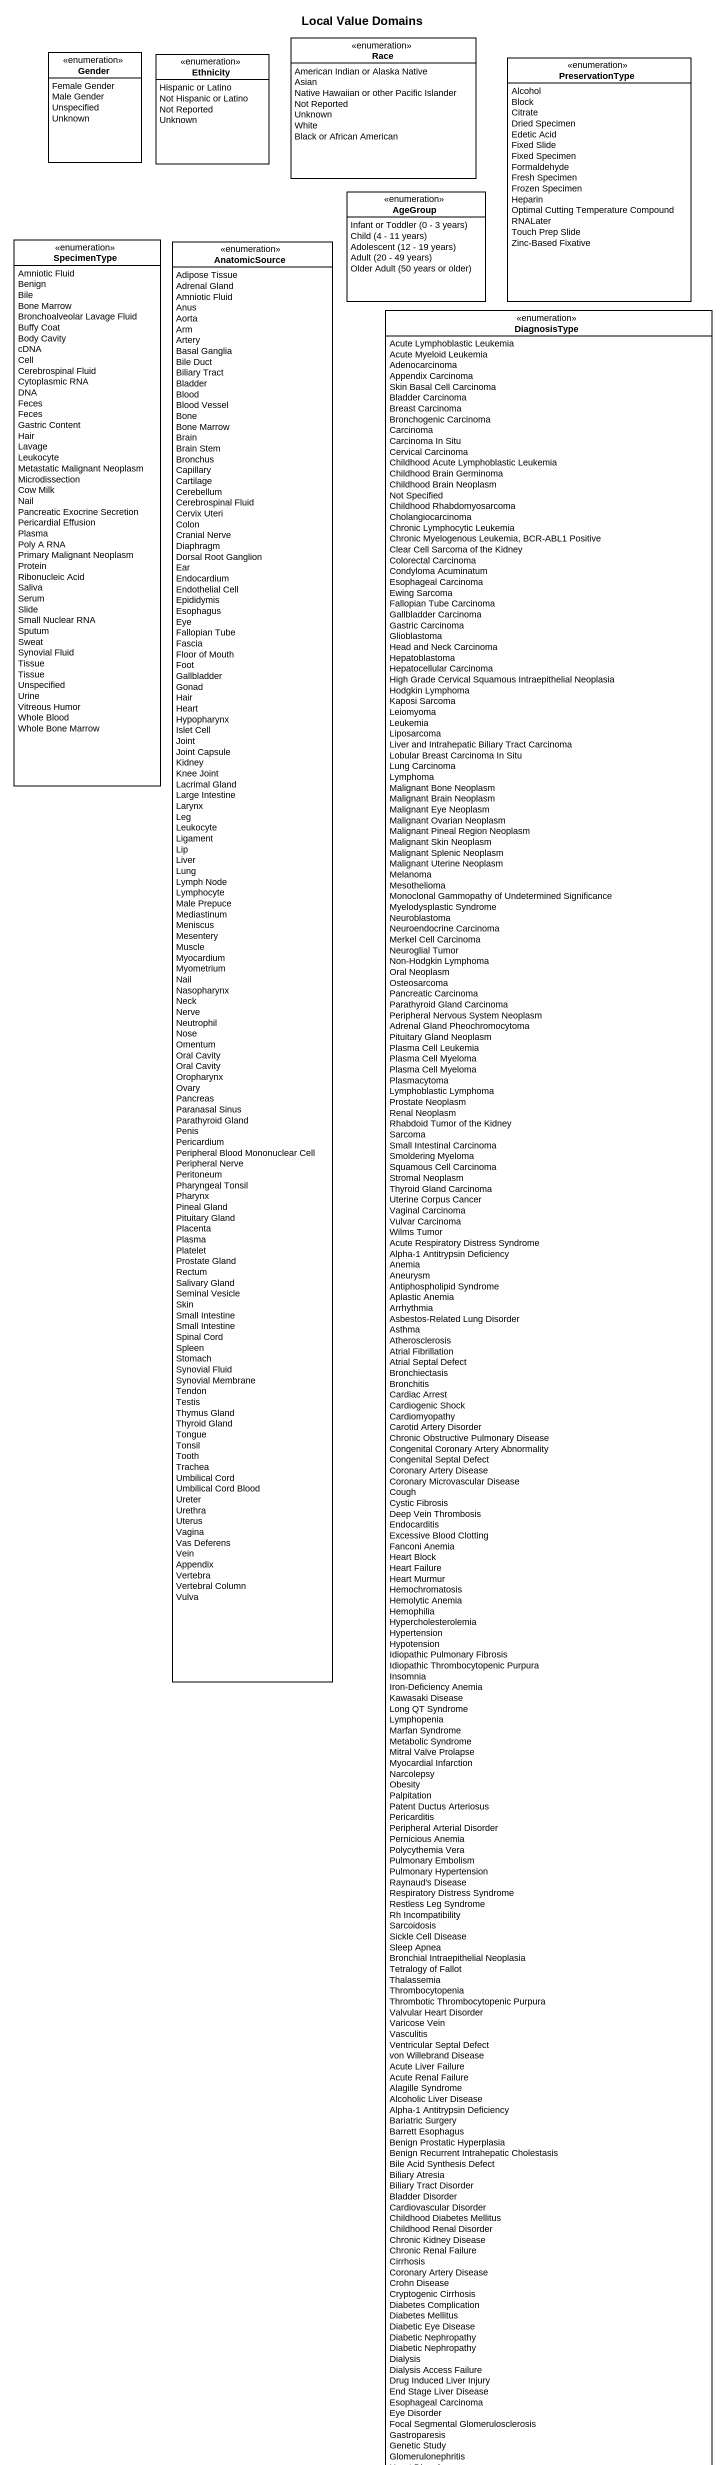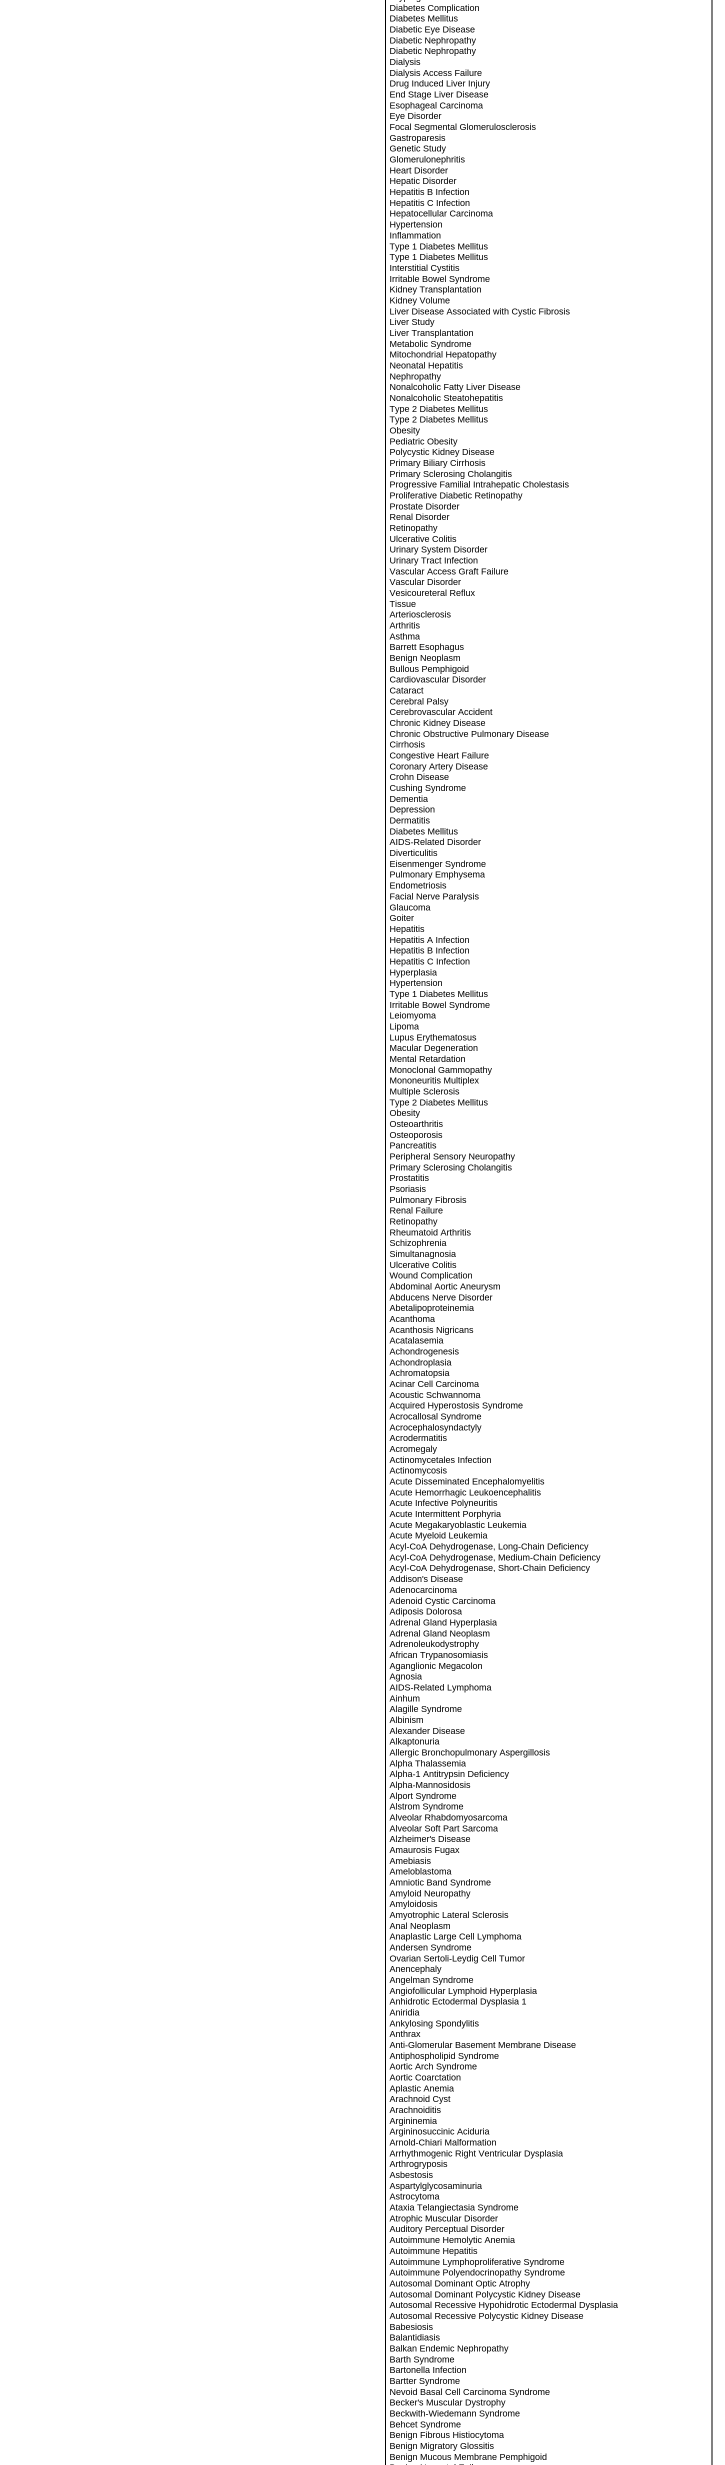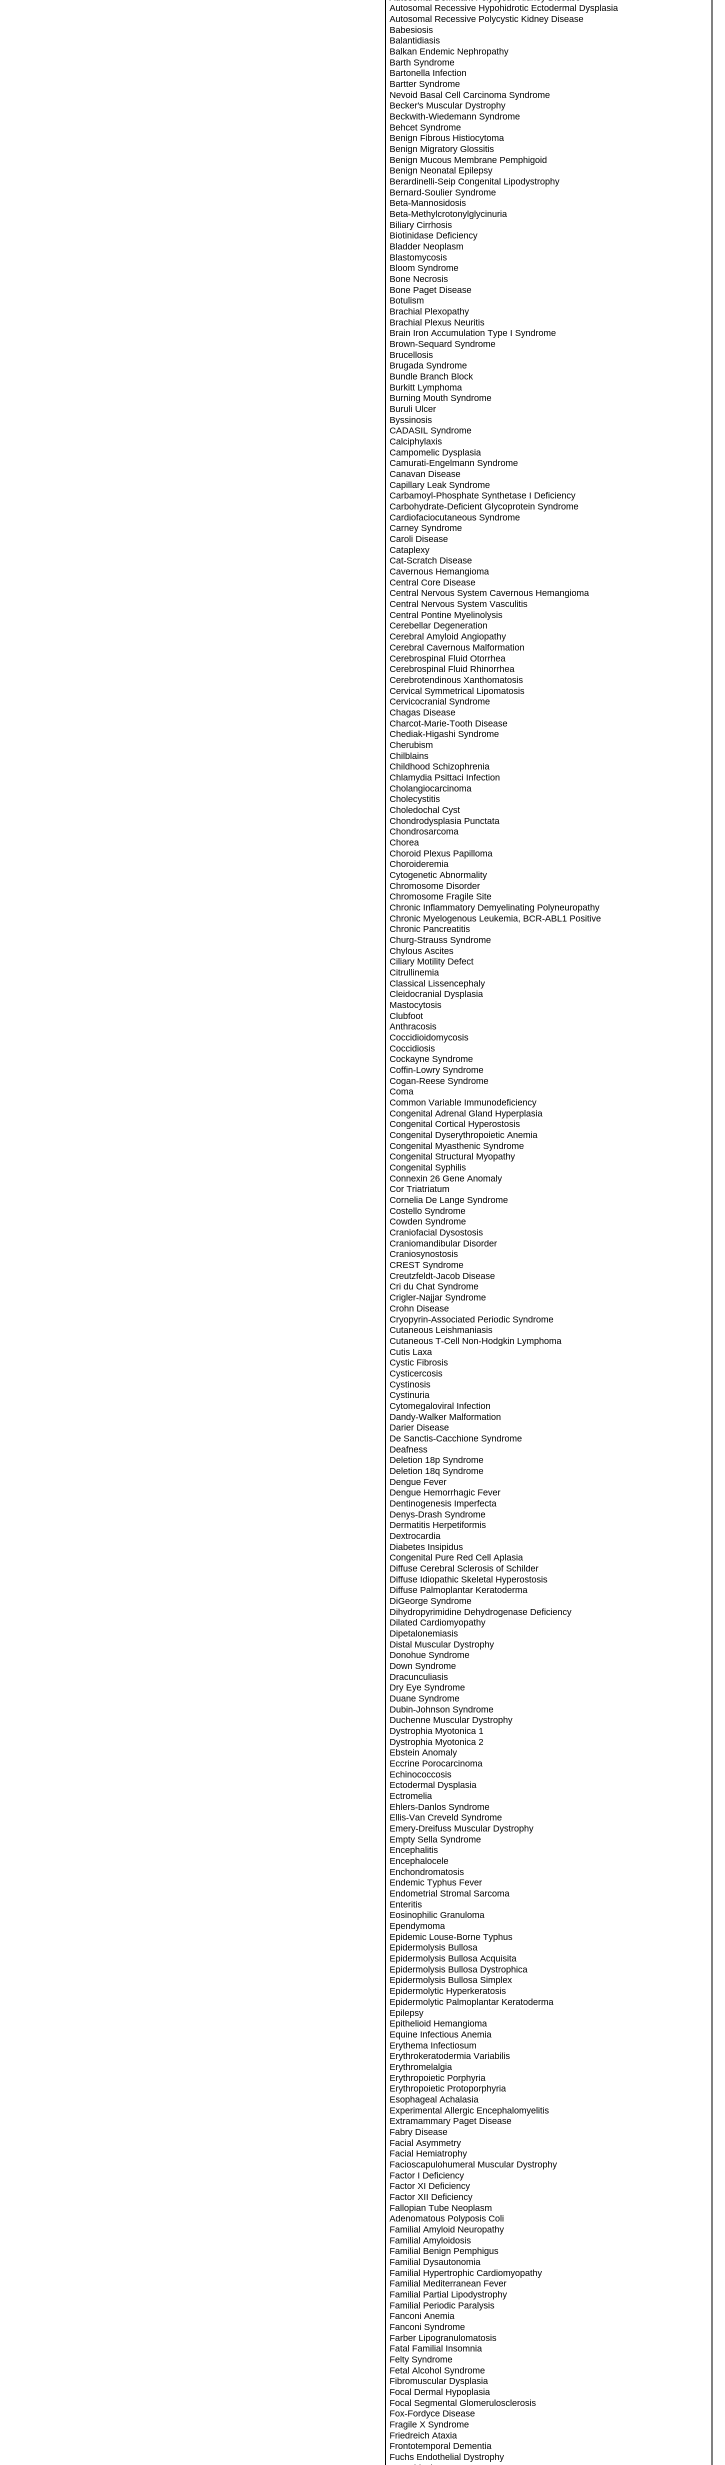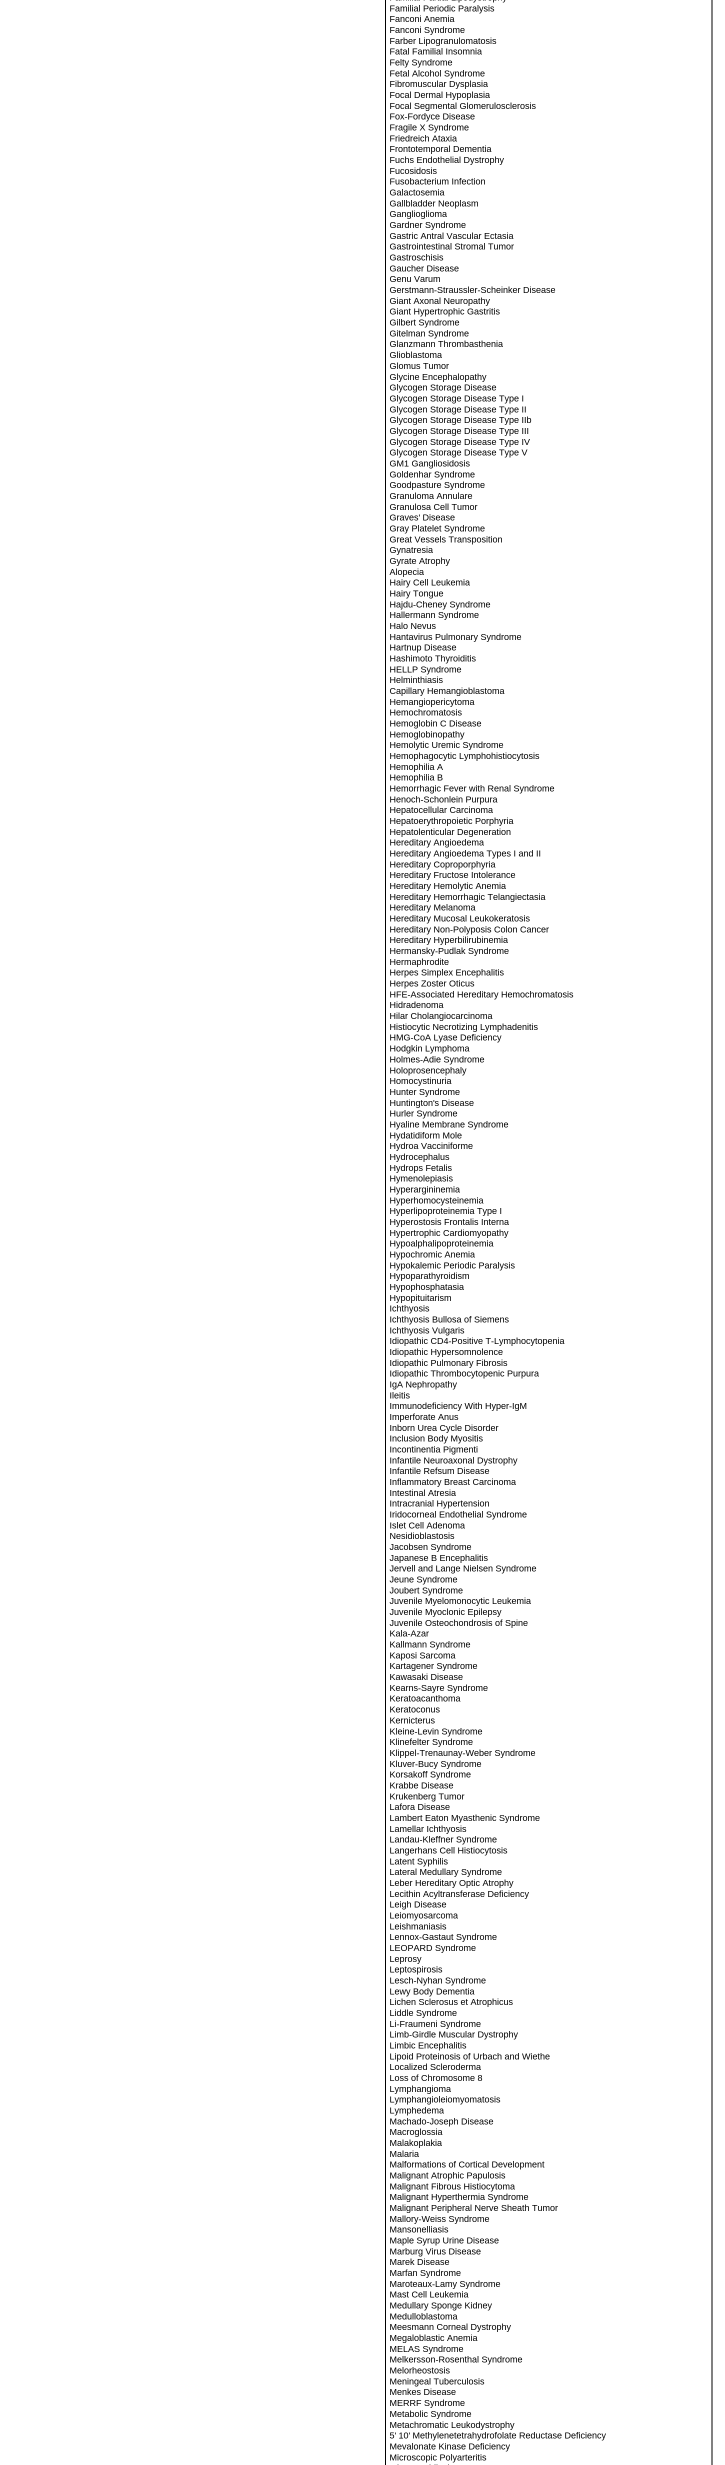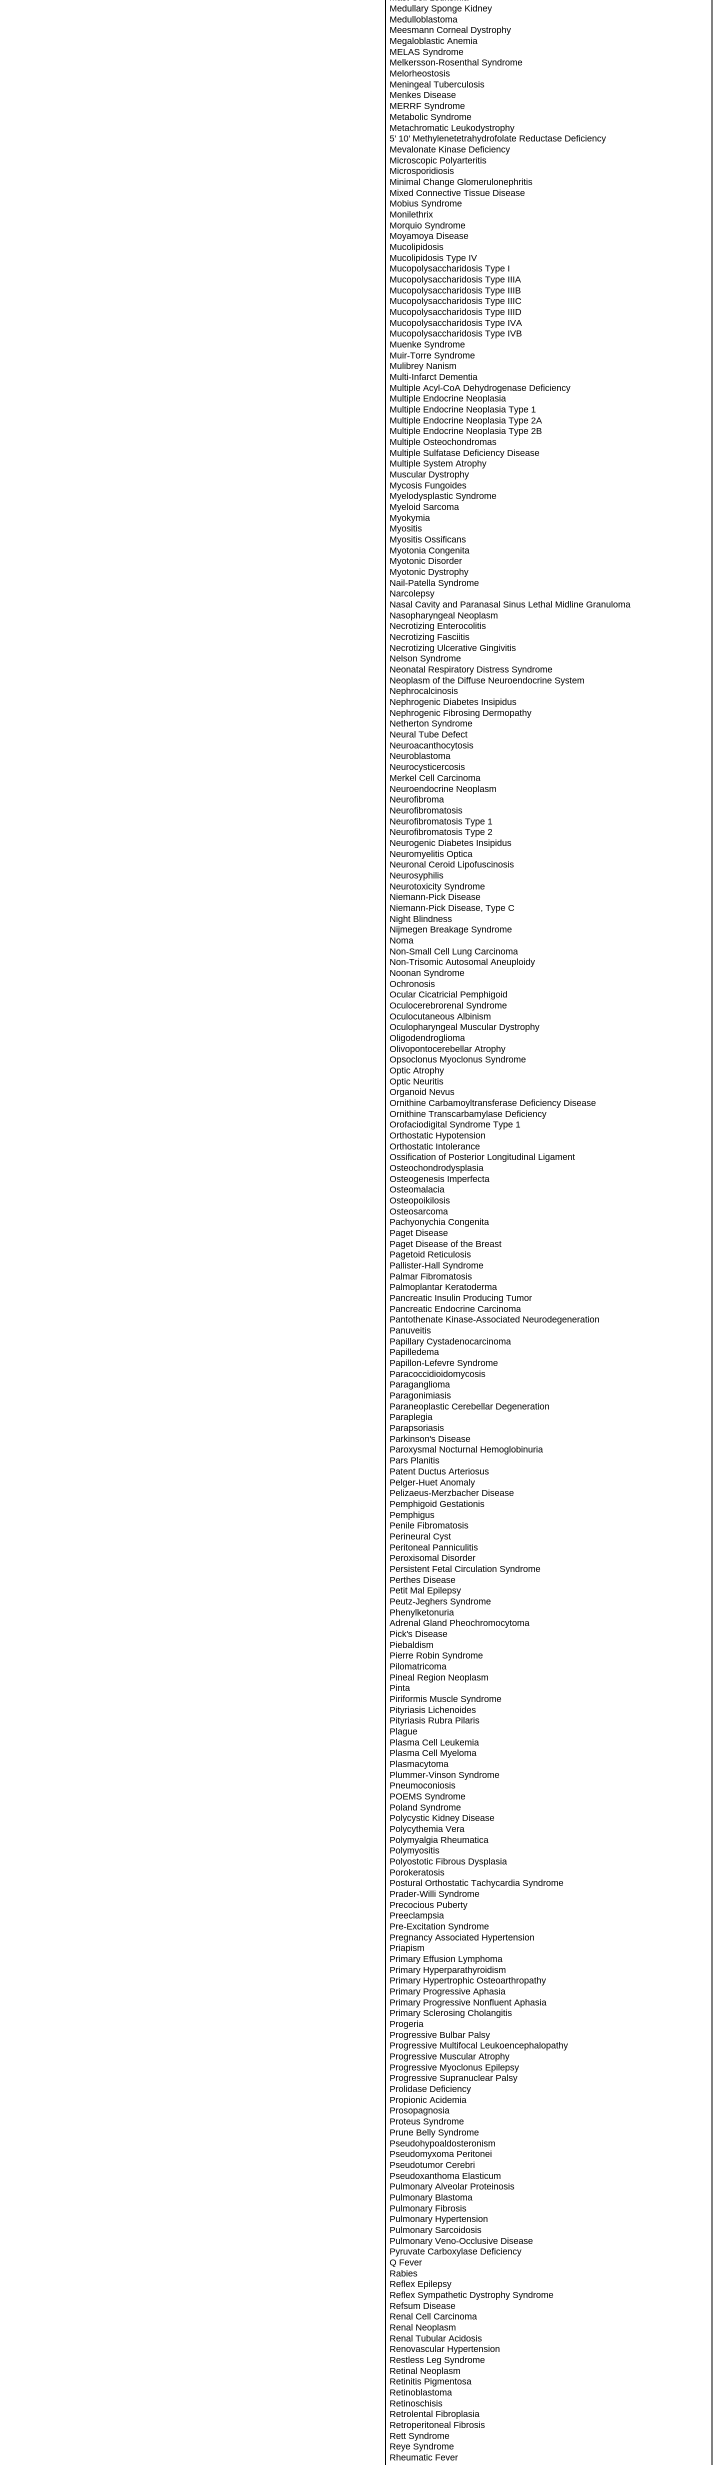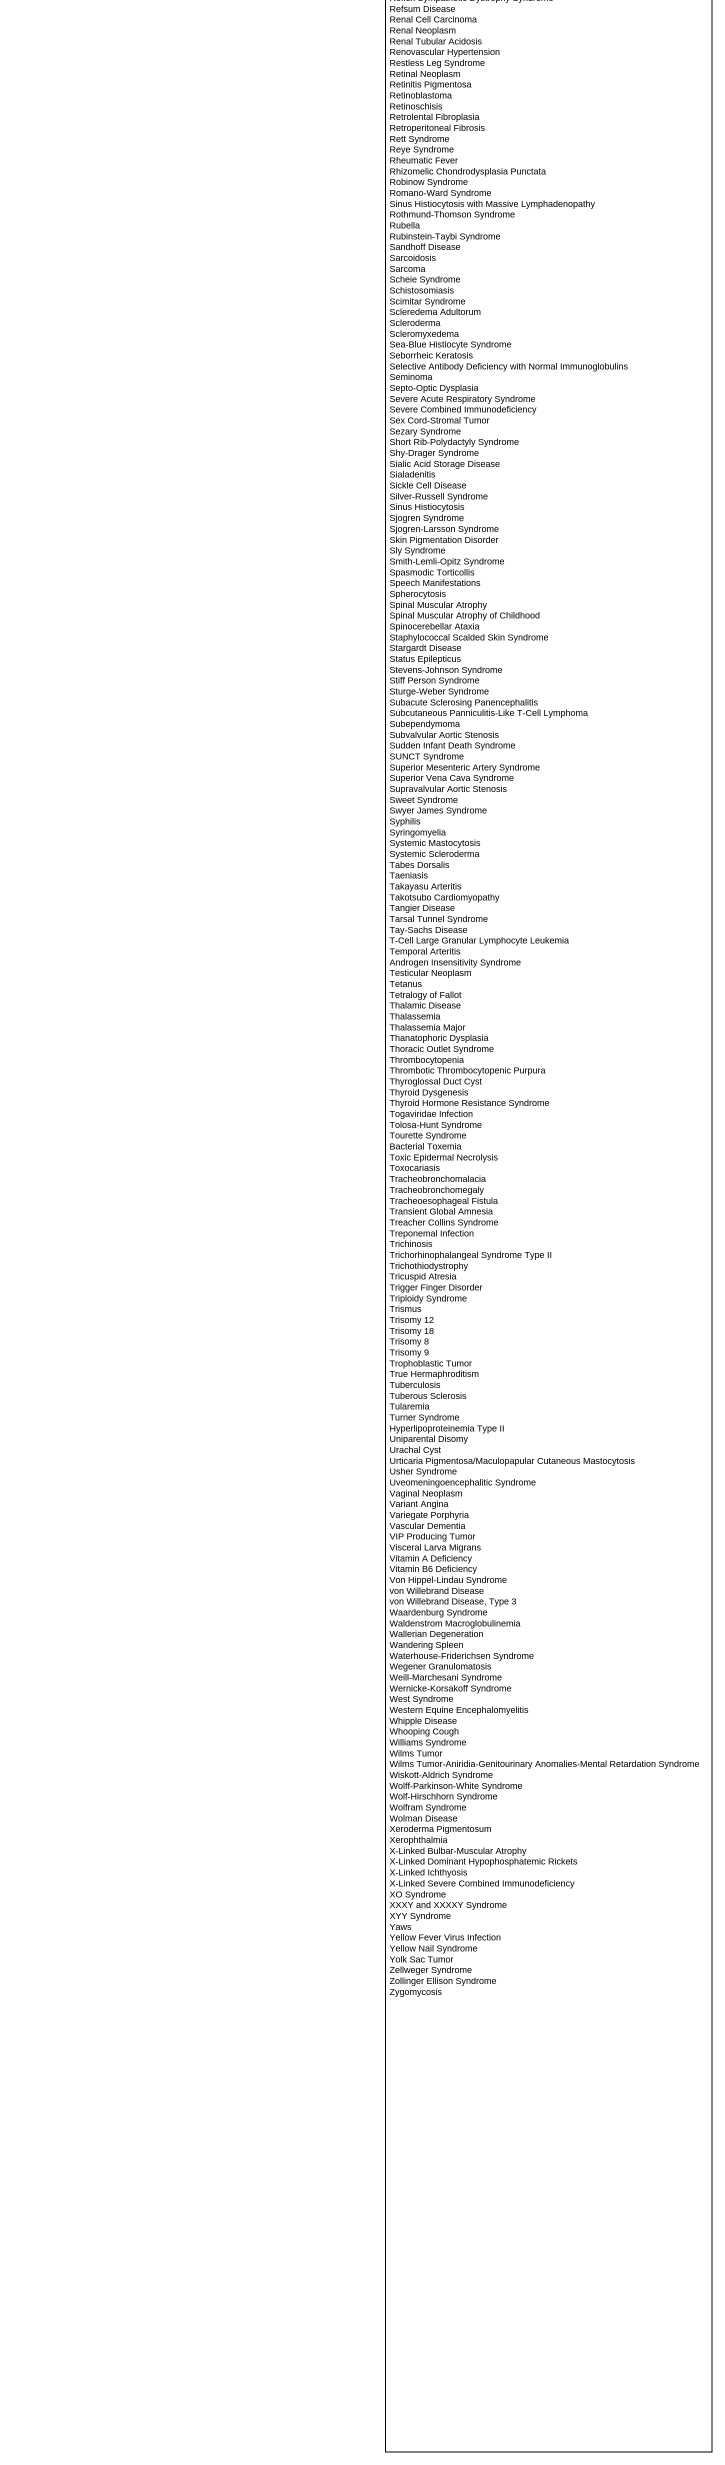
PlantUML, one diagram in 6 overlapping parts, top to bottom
@startuml
title Local Value Domains
hide circle
hide empty members
enum Race {
  American Indian or Alaska Native
  Asian
  Native Hawaiian or other Pacific Islander
  Not Reported
  Unknown
  White
  Black or African American
}
enum Gender {
  Female Gender
  Male Gender
  Unspecified
  Unknown
}
enum Ethnicity {
  Hispanic or Latino
  Not Hispanic or Latino
  Not Reported
  Unknown
}
enum PreservationType {
  Alcohol
  Block
  Citrate
  Dried Specimen
  Edetic Acid
  Fixed Slide
  Fixed Specimen
  Formaldehyde
  Fresh Specimen
  Frozen Specimen
  Heparin
  Optimal Cutting Temperature Compound
  RNALater
  Touch Prep Slide
  Zinc-Based Fixative
}
enum AgeGroup {
  {field} Infant or Toddler (0 - 3 years)
  {field} Child (4 - 11 years)
  {field} Adolescent (12 - 19 years)
  {field} Adult (20 - 49 years)
  {field} Older Adult (50 years or older)
}
enum SpecimenType {
  Amniotic Fluid
  Benign
  Bile
  Bone Marrow
  Bronchoalveolar Lavage Fluid
  Buffy Coat
  Body Cavity
  cDNA
  Cell
  Cerebrospinal Fluid
  Cytoplasmic RNA
  DNA
  Feces
  Feces
  Gastric Content
  Hair
  Lavage
  Leukocyte
  Metastatic Malignant Neoplasm
  Microdissection
  Cow Milk
  Nail
  Pancreatic Exocrine Secretion
  Pericardial Effusion
  Plasma
  Poly A RNA
  Primary Malignant Neoplasm
  Protein
  Ribonucleic Acid
  Saliva
  Serum
  Slide
  Small Nuclear RNA
  Sputum
  Sweat
  Synovial Fluid
  Tissue
  Tissue
  Unspecified
  Urine
  Vitreous Humor
  Whole Blood
  Whole Bone Marrow
}
enum AnatomicSource {
  Adipose Tissue
  Adrenal Gland
  Amniotic Fluid
  Anus
  Aorta
  Arm
  Artery
  Basal Ganglia
  Bile Duct
  Biliary Tract
  Bladder
  Blood
  Blood Vessel
  Bone
  Bone Marrow
  Brain
  Brain Stem
  Bronchus
  Capillary
  Cartilage
  Cerebellum
  Cerebrospinal Fluid
  Cervix Uteri
  Colon
  Cranial Nerve
  Diaphragm
  Dorsal Root Ganglion
  Ear
  Endocardium
  Endothelial Cell
  Epididymis
  Esophagus
  Eye
  Fallopian Tube
  Fascia
  Floor of Mouth
  Foot
  Gallbladder
  Gonad
  Hair
  Heart
  Hypopharynx
  Islet Cell
  Joint
  Joint Capsule
  Kidney
  Knee Joint
  Lacrimal Gland
  Large Intestine
  Larynx
  Leg
  Leukocyte
  Ligament
  Lip
  Liver
  Lung
  Lymph Node
  Lymphocyte
  Male Prepuce
  Mediastinum
  Meniscus
  Mesentery
  Muscle
  Myocardium
  Myometrium
  Nail
  Nasopharynx
  Neck
  Nerve
  Neutrophil
  Nose
  Omentum
  Oral Cavity
  Oral Cavity
  Oropharynx
  Ovary
  Pancreas
  Paranasal Sinus
  Parathyroid Gland
  Penis
  Pericardium
  Peripheral Blood Mononuclear Cell
  Peripheral Nerve
  Peritoneum
  Pharyngeal Tonsil
  Pharynx
  Pineal Gland
  Pituitary Gland
  Placenta
  Plasma
  Platelet
  Prostate Gland
  Rectum
  Salivary Gland
  Seminal Vesicle
  Skin
  Small Intestine
  Small Intestine
  Spinal Cord
  Spleen
  Stomach
  Synovial Fluid
  Synovial Membrane
  Tendon
  Testis
  Thymus Gland
  Thyroid Gland
  Tongue
  Tonsil
  Tooth
  Trachea
  Umbilical Cord
  Umbilical Cord Blood
  Ureter
  Urethra
  Uterus
  Vagina
  Vas Deferens
  Vein
  Appendix
  Vertebra
  Vertebral Column
  Vulva
}
enum DiagnosisType {
  Acute Lymphoblastic Leukemia
  Acute Myeloid Leukemia
  Adenocarcinoma
  Appendix Carcinoma
  Skin Basal Cell Carcinoma
  Bladder Carcinoma
  Breast Carcinoma
  Bronchogenic Carcinoma
  Carcinoma
  Carcinoma In Situ
  Cervical Carcinoma
  Childhood Acute Lymphoblastic Leukemia
  Childhood Brain Germinoma
  Childhood Brain Neoplasm
  Not Specified
  Childhood Rhabdomyosarcoma
  Cholangiocarcinoma
  Chronic Lymphocytic Leukemia
  Chronic Myelogenous Leukemia, BCR-ABL1 Positive
  Clear Cell Sarcoma of the Kidney
  Colorectal Carcinoma
  Condyloma Acuminatum
  Esophageal Carcinoma
  Ewing Sarcoma
  Fallopian Tube Carcinoma
  Gallbladder Carcinoma
  Gastric Carcinoma
  Glioblastoma
  Head and Neck Carcinoma
  Hepatoblastoma
  Hepatocellular Carcinoma
  High Grade Cervical Squamous Intraepithelial Neoplasia
  Hodgkin Lymphoma
  Kaposi Sarcoma
  Leiomyoma
  Leukemia
  Liposarcoma
  Liver and Intrahepatic Biliary Tract Carcinoma
  Lobular Breast Carcinoma In Situ
  Lung Carcinoma
  Lymphoma
  Malignant Bone Neoplasm
  Malignant Brain Neoplasm
  Malignant Eye Neoplasm
  Malignant Ovarian Neoplasm
  Malignant Pineal Region Neoplasm
  Malignant Skin Neoplasm
  Malignant Splenic Neoplasm
  Malignant Uterine Neoplasm
  Melanoma
  Mesothelioma
  Monoclonal Gammopathy of Undetermined Significance
  Myelodysplastic Syndrome
  Neuroblastoma
  Neuroendocrine Carcinoma
  Merkel Cell Carcinoma
  Neuroglial Tumor
  Non-Hodgkin Lymphoma
  Oral Neoplasm
  Osteosarcoma
  Pancreatic Carcinoma
  Parathyroid Gland Carcinoma
  Peripheral Nervous System Neoplasm
  Adrenal Gland Pheochromocytoma
  Pituitary Gland Neoplasm
  Plasma Cell Leukemia
  Plasma Cell Myeloma
  Plasma Cell Myeloma
  Plasmacytoma
  Lymphoblastic Lymphoma
  Prostate Neoplasm
  Renal Neoplasm
  Rhabdoid Tumor of the Kidney
  Sarcoma
  Small Intestinal Carcinoma
  Smoldering Myeloma
  Squamous Cell Carcinoma
  Stromal Neoplasm
  Thyroid Gland Carcinoma
  Uterine Corpus Cancer
  Vaginal Carcinoma
  Vulvar Carcinoma
  Wilms Tumor
  Acute Respiratory Distress Syndrome
  Alpha-1 Antitrypsin Deficiency
  Anemia
  Aneurysm
  Antiphospholipid Syndrome
  Aplastic Anemia
  Arrhythmia
  Asbestos-Related Lung Disorder
  Asthma
  Atherosclerosis
  Atrial Fibrillation
  Atrial Septal Defect
  Bronchiectasis
  Bronchitis
  Cardiac Arrest
  Cardiogenic Shock
  Cardiomyopathy
  Carotid Artery Disorder
  Chronic Obstructive Pulmonary Disease
  Congenital Coronary Artery Abnormality
  Congenital Septal Defect
  Coronary Artery Disease
  Coronary Microvascular Disease
  Cough
  Cystic Fibrosis
  Deep Vein Thrombosis
  Endocarditis
  Excessive Blood Clotting
  Fanconi Anemia
  Heart Block
  Heart Failure
  Heart Murmur
  Hemochromatosis
  Hemolytic Anemia
  Hemophilia
  Hypercholesterolemia
  Hypertension
  Hypotension
  Idiopathic Pulmonary Fibrosis
  Idiopathic Thrombocytopenic Purpura
  Insomnia
  Iron-Deficiency Anemia
  Kawasaki Disease
  Long QT Syndrome
  Lymphopenia
  Marfan Syndrome
  Metabolic Syndrome
  Mitral Valve Prolapse
  Myocardial Infarction
  Narcolepsy
  Obesity
  Palpitation
  Patent Ductus Arteriosus
  Pericarditis
  Peripheral Arterial Disorder
  Pernicious Anemia
  Polycythemia Vera
  Pulmonary Embolism
  Pulmonary Hypertension
  Raynaud's Disease
  Respiratory Distress Syndrome
  Restless Leg Syndrome
  Rh Incompatibility
  Sarcoidosis
  Sickle Cell Disease
  Sleep Apnea
  Bronchial Intraepithelial Neoplasia
  Tetralogy of Fallot
  Thalassemia
  Thrombocytopenia
  Thrombotic Thrombocytopenic Purpura
  Valvular Heart Disorder
  Varicose Vein
  Vasculitis
  Ventricular Septal Defect
  von Willebrand Disease
  Acute Liver Failure
  Acute Renal Failure
  Alagille Syndrome
  Alcoholic Liver Disease
  Alpha-1 Antitrypsin Deficiency
  Bariatric Surgery
  Barrett Esophagus
  Benign Prostatic Hyperplasia
  Benign Recurrent Intrahepatic Cholestasis
  Bile Acid Synthesis Defect
  Biliary Atresia
  Biliary Tract Disorder
  Bladder Disorder
  Cardiovascular Disorder
  Childhood Diabetes Mellitus
  Childhood Renal Disorder
  Chronic Kidney Disease
  Chronic Renal Failure
  Cirrhosis
  Coronary Artery Disease
  Crohn Disease
  Cryptogenic Cirrhosis
  Diabetes Complication
  Diabetes Mellitus
  Diabetic Eye Disease
  Diabetic Nephropathy
  Diabetic Nephropathy
  Dialysis
  Dialysis Access Failure
  Drug Induced Liver Injury
  End Stage Liver Disease
  Esophageal Carcinoma
  Eye Disorder
  Focal Segmental Glomerulosclerosis
  Gastroparesis
  Genetic Study
  Glomerulonephritis
  Heart Disorder
  Hepatic Disorder
  Hepatitis B Infection
  Hepatitis C Infection
  Hepatocellular Carcinoma
  Hypertension
  Inflammation
  Type 1 Diabetes Mellitus
  Type 1 Diabetes Mellitus
  Interstitial Cystitis
  Irritable Bowel Syndrome
  Kidney Transplantation
  Kidney Volume
  Liver Disease Associated with Cystic Fibrosis
  Liver Study
  Liver Transplantation
  Metabolic Syndrome
  Mitochondrial Hepatopathy
  Neonatal Hepatitis
  Nephropathy
  Nonalcoholic Fatty Liver Disease
  Nonalcoholic Steatohepatitis
  Type 2 Diabetes Mellitus
  Type 2 Diabetes Mellitus
  Obesity
  Pediatric Obesity
  Polycystic Kidney Disease
  Primary Biliary Cirrhosis
  Primary Sclerosing Cholangitis
  Progressive Familial Intrahepatic Cholestasis
  Proliferative Diabetic Retinopathy
  Prostate Disorder
  Renal Disorder
  Retinopathy
  Ulcerative Colitis
  Urinary System Disorder
  Urinary Tract Infection
  Vascular Access Graft Failure
  Vascular Disorder
  Vesicoureteral Reflux
  Tissue
  Arteriosclerosis
  Arthritis
  Asthma
  Barrett Esophagus
  Benign Neoplasm
  Bullous Pemphigoid
  Cardiovascular Disorder
  Cataract
  Cerebral Palsy
  Cerebrovascular Accident
  Chronic Kidney Disease
  Chronic Obstructive Pulmonary Disease
  Cirrhosis
  Congestive Heart Failure
  Coronary Artery Disease
  Crohn Disease
  Cushing Syndrome
  Dementia
  Depression
  Dermatitis
  Diabetes Mellitus
  AIDS-Related Disorder
  Diverticulitis
  Eisenmenger Syndrome
  Pulmonary Emphysema
  Endometriosis
  Facial Nerve Paralysis
  Glaucoma
  Goiter
  Hepatitis
  Hepatitis A Infection
  Hepatitis B Infection
  Hepatitis C Infection
  Hyperplasia
  Hypertension
  Type 1 Diabetes Mellitus
  Irritable Bowel Syndrome
  Leiomyoma
  Lipoma
  Lupus Erythematosus
  Macular Degeneration
  Mental Retardation
  Monoclonal Gammopathy
  Mononeuritis Multiplex
  Multiple Sclerosis
  Type 2 Diabetes Mellitus
  Obesity
  Osteoarthritis
  Osteoporosis
  Pancreatitis
  Peripheral Sensory Neuropathy
  Primary Sclerosing Cholangitis
  Prostatitis
  Psoriasis
  Pulmonary Fibrosis
  Renal Failure
  Retinopathy
  Rheumatoid Arthritis
  Schizophrenia
  Simultanagnosia
  Ulcerative Colitis
  Wound Complication
  Abdominal Aortic Aneurysm
  Abducens Nerve Disorder
  Abetalipoproteinemia
  Acanthoma
  Acanthosis Nigricans
  Acatalasemia
  Achondrogenesis
  Achondroplasia
  Achromatopsia
  Acinar Cell Carcinoma
  Acoustic Schwannoma
  Acquired Hyperostosis Syndrome
  Acrocallosal Syndrome
  Acrocephalosyndactyly
  Acrodermatitis
  Acromegaly
  Actinomycetales Infection
  Actinomycosis
  Acute Disseminated Encephalomyelitis
  Acute Hemorrhagic Leukoencephalitis
  Acute Infective Polyneuritis
  Acute Intermittent Porphyria
  Acute Megakaryoblastic Leukemia
  Acute Myeloid Leukemia
  Acyl-CoA Dehydrogenase, Long-Chain Deficiency
  Acyl-CoA Dehydrogenase, Medium-Chain Deficiency
  Acyl-CoA Dehydrogenase, Short-Chain Deficiency
  Addison's Disease
  Adenocarcinoma
  Adenoid Cystic Carcinoma
  Adiposis Dolorosa
  Adrenal Gland Hyperplasia
  Adrenal Gland Neoplasm
  Adrenoleukodystrophy
  African Trypanosomiasis
  Aganglionic Megacolon
  Agnosia
  AIDS-Related Lymphoma
  Ainhum
  Alagille Syndrome
  Albinism
  Alexander Disease
  Alkaptonuria
  Allergic Bronchopulmonary Aspergillosis
  Alpha Thalassemia
  Alpha-1 Antitrypsin Deficiency
  Alpha-Mannosidosis
  Alport Syndrome
  Alstrom Syndrome
  Alveolar Rhabdomyosarcoma
  Alveolar Soft Part Sarcoma
  Alzheimer's Disease
  Amaurosis Fugax
  Amebiasis
  Ameloblastoma
  Amniotic Band Syndrome
  Amyloid Neuropathy
  Amyloidosis
  Amyotrophic Lateral Sclerosis
  Anal Neoplasm
  Anaplastic Large Cell Lymphoma
  Andersen Syndrome
  Ovarian Sertoli-Leydig Cell Tumor
  Anencephaly
  Angelman Syndrome
  Angiofollicular Lymphoid Hyperplasia
  Anhidrotic Ectodermal Dysplasia 1
  Aniridia
  Ankylosing Spondylitis
  Anthrax
  Anti-Glomerular Basement Membrane Disease
  Antiphospholipid Syndrome
  Aortic Arch Syndrome
  Aortic Coarctation
  Aplastic Anemia
  Arachnoid Cyst
  Arachnoiditis
  Argininemia
  Argininosuccinic Aciduria
  Arnold-Chiari Malformation
  Arrhythmogenic Right Ventricular Dysplasia
  Arthrogryposis
  Asbestosis
  Aspartylglycosaminuria
  Astrocytoma
  Ataxia Telangiectasia Syndrome
  Atrophic Muscular Disorder
  Auditory Perceptual Disorder
  Autoimmune Hemolytic Anemia
  Autoimmune Hepatitis
  Autoimmune Lymphoproliferative Syndrome
  Autoimmune Polyendocrinopathy Syndrome
  Autosomal Dominant Optic Atrophy
  Autosomal Dominant Polycystic Kidney Disease
  Autosomal Recessive Hypohidrotic Ectodermal Dysplasia
  Autosomal Recessive Polycystic Kidney Disease
  Babesiosis
  Balantidiasis
  Balkan Endemic Nephropathy
  Barth Syndrome
  Bartonella Infection
  Bartter Syndrome
  Nevoid Basal Cell Carcinoma Syndrome
  Becker's Muscular Dystrophy
  Beckwith-Wiedemann Syndrome
  Behcet Syndrome
  Benign Fibrous Histiocytoma
  Benign Migratory Glossitis
  Benign Mucous Membrane Pemphigoid
  Benign Neonatal Epilepsy
  Berardinelli-Seip Congenital Lipodystrophy
  Bernard-Soulier Syndrome
  Beta-Mannosidosis
  Beta-Methylcrotonylglycinuria
  Biliary Cirrhosis
  Biotinidase Deficiency
  Bladder Neoplasm
  Blastomycosis
  Bloom Syndrome
  Bone Necrosis
  Bone Paget Disease
  Botulism
  Brachial Plexopathy
  Brachial Plexus Neuritis
  Brain Iron Accumulation Type I Syndrome
  Brown-Sequard Syndrome
  Brucellosis
  Brugada Syndrome
  Bundle Branch Block
  Burkitt Lymphoma
  Burning Mouth Syndrome
  Buruli Ulcer
  Byssinosis
  CADASIL Syndrome
  Calciphylaxis
  Campomelic Dysplasia
  Camurati-Engelmann Syndrome
  Canavan Disease
  Capillary Leak Syndrome
  Carbamoyl-Phosphate Synthetase I Deficiency
  Carbohydrate-Deficient Glycoprotein Syndrome
  Cardiofaciocutaneous Syndrome
  Carney Syndrome
  Caroli Disease
  Cataplexy
  Cat-Scratch Disease
  Cavernous Hemangioma
  Central Core Disease
  Central Nervous System Cavernous Hemangioma
  Central Nervous System Vasculitis
  Central Pontine Myelinolysis
  Cerebellar Degeneration
  Cerebral Amyloid Angiopathy
  Cerebral Cavernous Malformation
  Cerebrospinal Fluid Otorrhea
  Cerebrospinal Fluid Rhinorrhea
  Cerebrotendinous Xanthomatosis
  Cervical Symmetrical Lipomatosis
  Cervicocranial Syndrome
  Chagas Disease
  Charcot-Marie-Tooth Disease
  Chediak-Higashi Syndrome
  Cherubism
  Chilblains
  Childhood Schizophrenia
  Chlamydia Psittaci Infection
  Cholangiocarcinoma
  Cholecystitis
  Choledochal Cyst
  Chondrodysplasia Punctata
  Chondrosarcoma
  Chorea
  Choroid Plexus Papilloma
  Choroideremia
  Cytogenetic Abnormality
  Chromosome Disorder
  Chromosome Fragile Site
  Chronic Inflammatory Demyelinating Polyneuropathy
  Chronic Myelogenous Leukemia, BCR-ABL1 Positive
  Chronic Pancreatitis
  Churg-Strauss Syndrome
  Chylous Ascites
  Ciliary Motility Defect
  Citrullinemia
  Classical Lissencephaly
  Cleidocranial Dysplasia
  Mastocytosis
  Clubfoot
  Anthracosis
  Coccidioidomycosis
  Coccidiosis
  Cockayne Syndrome
  Coffin-Lowry Syndrome
  Cogan-Reese Syndrome
  Coma
  Common Variable Immunodeficiency
  Congenital Adrenal Gland Hyperplasia
  Congenital Cortical Hyperostosis
  Congenital Dyserythropoietic Anemia
  Congenital Myasthenic Syndrome
  Congenital Structural Myopathy
  Congenital Syphilis
  Connexin 26 Gene Anomaly
  Cor Triatriatum
  Cornelia De Lange Syndrome
  Costello Syndrome
  Cowden Syndrome
  Craniofacial Dysostosis
  Craniomandibular Disorder
  Craniosynostosis
  CREST Syndrome
  Creutzfeldt-Jacob Disease
  Cri du Chat Syndrome
  Crigler-Najjar Syndrome
  Crohn Disease
  Cryopyrin-Associated Periodic Syndrome
  Cutaneous Leishmaniasis
  Cutaneous T-Cell Non-Hodgkin Lymphoma
  Cutis Laxa
  Cystic Fibrosis
  Cysticercosis
  Cystinosis
  Cystinuria
  Cytomegaloviral Infection
  Dandy-Walker Malformation
  Darier Disease
  De Sanctis-Cacchione Syndrome
  Deafness
  Deletion 18p Syndrome
  Deletion 18q Syndrome
  Dengue Fever
  Dengue Hemorrhagic Fever
  Dentinogenesis Imperfecta
  Denys-Drash Syndrome
  Dermatitis Herpetiformis
  Dextrocardia
  Diabetes Insipidus
  Congenital Pure Red Cell Aplasia
  Diffuse Cerebral Sclerosis of Schilder
  Diffuse Idiopathic Skeletal Hyperostosis
  Diffuse Palmoplantar Keratoderma
  DiGeorge Syndrome
  Dihydropyrimidine Dehydrogenase Deficiency
  Dilated Cardiomyopathy
  Dipetalonemiasis
  Distal Muscular Dystrophy
  Donohue Syndrome
  Down Syndrome
  Dracunculiasis
  Dry Eye Syndrome
  Duane Syndrome
  Dubin-Johnson Syndrome
  Duchenne Muscular Dystrophy
  Dystrophia Myotonica 1
  Dystrophia Myotonica 2
  Ebstein Anomaly
  Eccrine Porocarcinoma
  Echinococcosis
  Ectodermal Dysplasia
  Ectromelia
  Ehlers-Danlos Syndrome
  Ellis-Van Creveld Syndrome
  Emery-Dreifuss Muscular Dystrophy
  Empty Sella Syndrome
  Encephalitis
  Encephalocele
  Enchondromatosis
  Endemic Typhus Fever
  Endometrial Stromal Sarcoma
  Enteritis
  Eosinophilic Granuloma
  Ependymoma
  Epidemic Louse-Borne Typhus
  Epidermolysis Bullosa
  Epidermolysis Bullosa Acquisita
  Epidermolysis Bullosa Dystrophica
  Epidermolysis Bullosa Simplex
  Epidermolytic Hyperkeratosis
  Epidermolytic Palmoplantar Keratoderma
  Epilepsy
  Epithelioid Hemangioma
  Equine Infectious Anemia
  Erythema Infectiosum
  Erythrokeratodermia Variabilis
  Erythromelalgia
  Erythropoietic Porphyria
  Erythropoietic Protoporphyria
  Esophageal Achalasia
  Experimental Allergic Encephalomyelitis
  Extramammary Paget Disease
  Fabry Disease
  Facial Asymmetry
  Facial Hemiatrophy
  Facioscapulohumeral Muscular Dystrophy
  Factor I Deficiency
  Factor XI Deficiency
  Factor XII Deficiency
  Fallopian Tube Neoplasm
  Adenomatous Polyposis Coli
  Familial Amyloid Neuropathy
  Familial Amyloidosis
  Familial Benign Pemphigus
  Familial Dysautonomia
  Familial Hypertrophic Cardiomyopathy
  Familial Mediterranean Fever
  Familial Partial Lipodystrophy
  Familial Periodic Paralysis
  Fanconi Anemia
  Fanconi Syndrome
  Farber Lipogranulomatosis
  Fatal Familial Insomnia
  Felty Syndrome
  Fetal Alcohol Syndrome
  Fibromuscular Dysplasia
  Focal Dermal Hypoplasia
  Focal Segmental Glomerulosclerosis
  Fox-Fordyce Disease
  Fragile X Syndrome
  Friedreich Ataxia
  Frontotemporal Dementia
  Fuchs Endothelial Dystrophy
  Fucosidosis
  Fusobacterium Infection
  Galactosemia
  Gallbladder Neoplasm
  Ganglioglioma
  Gardner Syndrome
  Gastric Antral Vascular Ectasia
  Gastrointestinal Stromal Tumor
  Gastroschisis
  Gaucher Disease
  Genu Varum
  Gerstmann-Straussler-Scheinker Disease
  Giant Axonal Neuropathy
  Giant Hypertrophic Gastritis
  Gilbert Syndrome
  Gitelman Syndrome
  Glanzmann Thrombasthenia
  Glioblastoma
  Glomus Tumor
  Glycine Encephalopathy
  Glycogen Storage Disease
  Glycogen Storage Disease Type I
  Glycogen Storage Disease Type II
  Glycogen Storage Disease Type IIb
  Glycogen Storage Disease Type III
  Glycogen Storage Disease Type IV
  Glycogen Storage Disease Type V
  GM1 Gangliosidosis
  Goldenhar Syndrome
  Goodpasture Syndrome
  Granuloma Annulare
  Granulosa Cell Tumor
  Graves' Disease
  Gray Platelet Syndrome
  Great Vessels Transposition
  Gynatresia
  Gyrate Atrophy
  Alopecia
  Hairy Cell Leukemia
  Hairy Tongue
  Hajdu-Cheney Syndrome
  Hallermann Syndrome
  Halo Nevus
  Hantavirus Pulmonary Syndrome
  Hartnup Disease
  Hashimoto Thyroiditis
  HELLP Syndrome
  Helminthiasis
  Capillary Hemangioblastoma
  Hemangiopericytoma
  Hemochromatosis
  Hemoglobin C Disease
  Hemoglobinopathy
  Hemolytic Uremic Syndrome
  Hemophagocytic Lymphohistiocytosis
  Hemophilia A
  Hemophilia B
  Hemorrhagic Fever with Renal Syndrome
  Henoch-Schonlein Purpura
  Hepatocellular Carcinoma
  Hepatoerythropoietic Porphyria
  Hepatolenticular Degeneration
  Hereditary Angioedema
  Hereditary Angioedema Types I and II
  Hereditary Coproporphyria
  Hereditary Fructose Intolerance
  Hereditary Hemolytic Anemia
  Hereditary Hemorrhagic Telangiectasia
  Hereditary Melanoma
  Hereditary Mucosal Leukokeratosis
  Hereditary Non-Polyposis Colon Cancer
  Hereditary Hyperbilirubinemia
  Hermansky-Pudlak Syndrome
  Hermaphrodite
  Herpes Simplex Encephalitis
  Herpes Zoster Oticus
  HFE-Associated Hereditary Hemochromatosis
  Hidradenoma
  Hilar Cholangiocarcinoma
  Histiocytic Necrotizing Lymphadenitis
  HMG-CoA Lyase Deficiency
  Hodgkin Lymphoma
  Holmes-Adie Syndrome
  Holoprosencephaly
  Homocystinuria
  Hunter Syndrome
  Huntington's Disease
  Hurler Syndrome
  Hyaline Membrane Syndrome
  Hydatidiform Mole
  Hydroa Vacciniforme
  Hydrocephalus
  Hydrops Fetalis
  Hymenolepiasis
  Hyperargininemia
  Hyperhomocysteinemia
  Hyperlipoproteinemia Type I
  Hyperostosis Frontalis Interna
  Hypertrophic Cardiomyopathy
  Hypoalphalipoproteinemia
  Hypochromic Anemia
  Hypokalemic Periodic Paralysis
  Hypoparathyroidism
  Hypophosphatasia
  Hypopituitarism
  Ichthyosis
  Ichthyosis Bullosa of Siemens
  Ichthyosis Vulgaris
  Idiopathic CD4-Positive T-Lymphocytopenia
  Idiopathic Hypersomnolence
  Idiopathic Pulmonary Fibrosis
  Idiopathic Thrombocytopenic Purpura
  IgA Nephropathy
  Ileitis
  Immunodeficiency With Hyper-IgM
  Imperforate Anus
  Inborn Urea Cycle Disorder
  Inclusion Body Myositis
  Incontinentia Pigmenti
  Infantile Neuroaxonal Dystrophy
  Infantile Refsum Disease
  Inflammatory Breast Carcinoma
  Intestinal Atresia
  Intracranial Hypertension
  Iridocorneal Endothelial Syndrome
  Islet Cell Adenoma
  Nesidioblastosis
  Jacobsen Syndrome
  Japanese B Encephalitis
  Jervell and Lange Nielsen Syndrome
  Jeune Syndrome
  Joubert Syndrome
  Juvenile Myelomonocytic Leukemia
  Juvenile Myoclonic Epilepsy
  Juvenile Osteochondrosis of Spine
  Kala-Azar
  Kallmann Syndrome
  Kaposi Sarcoma
  Kartagener Syndrome
  Kawasaki Disease
  Kearns-Sayre Syndrome
  Keratoacanthoma
  Keratoconus
  Kernicterus
  Kleine-Levin Syndrome
  Klinefelter Syndrome
  Klippel-Trenaunay-Weber Syndrome
  Kluver-Bucy Syndrome
  Korsakoff Syndrome
  Krabbe Disease
  Krukenberg Tumor
  Lafora Disease
  Lambert Eaton Myasthenic Syndrome
  Lamellar Ichthyosis
  Landau-Kleffner Syndrome
  Langerhans Cell Histiocytosis
  Latent Syphilis
  Lateral Medullary Syndrome
  Leber Hereditary Optic Atrophy
  Lecithin Acyltransferase Deficiency
  Leigh Disease
  Leiomyosarcoma
  Leishmaniasis
  Lennox-Gastaut Syndrome
  LEOPARD Syndrome
  Leprosy
  Leptospirosis
  Lesch-Nyhan Syndrome
  Lewy Body Dementia
  Lichen Sclerosus et Atrophicus
  Liddle Syndrome
  Li-Fraumeni Syndrome
  Limb-Girdle Muscular Dystrophy
  Limbic Encephalitis
  Lipoid Proteinosis of Urbach and Wiethe
  Localized Scleroderma
  Loss of Chromosome 8
  Lymphangioma
  Lymphangioleiomyomatosis
  Lymphedema
  Machado-Joseph Disease
  Macroglossia
  Malakoplakia
  Malaria
  Malformations of Cortical Development
  Malignant Atrophic Papulosis
  Malignant Fibrous Histiocytoma
  Malignant Hyperthermia Syndrome
  Malignant Peripheral Nerve Sheath Tumor
  Mallory-Weiss Syndrome
  Mansonelliasis
  Maple Syrup Urine Disease
  Marburg Virus Disease
  Marek Disease
  Marfan Syndrome
  Maroteaux-Lamy Syndrome
  Mast Cell Leukemia
  Medullary Sponge Kidney
  Medulloblastoma
  Meesmann Corneal Dystrophy
  Megaloblastic Anemia
  MELAS Syndrome
  Melkersson-Rosenthal Syndrome
  Melorheostosis
  Meningeal Tuberculosis
  Menkes Disease
  MERRF Syndrome
  Metabolic Syndrome
  Metachromatic Leukodystrophy
  5' 10' Methylenetetrahydrofolate Reductase Deficiency
  Mevalonate Kinase Deficiency
  Microscopic Polyarteritis
  Microsporidiosis
  Minimal Change Glomerulonephritis
  Mixed Connective Tissue Disease
  Mobius Syndrome
  Monilethrix
  Morquio Syndrome
  Moyamoya Disease
  Mucolipidosis
  Mucolipidosis Type IV
  Mucopolysaccharidosis Type I
  Mucopolysaccharidosis Type IIIA
  Mucopolysaccharidosis Type IIIB
  Mucopolysaccharidosis Type IIIC
  Mucopolysaccharidosis Type IIID
  Mucopolysaccharidosis Type IVA
  Mucopolysaccharidosis Type IVB
  Muenke Syndrome
  Muir-Torre Syndrome
  Mulibrey Nanism
  Multi-Infarct Dementia
  Multiple Acyl-CoA Dehydrogenase Deficiency
  Multiple Endocrine Neoplasia
  Multiple Endocrine Neoplasia Type 1
  Multiple Endocrine Neoplasia Type 2A
  Multiple Endocrine Neoplasia Type 2B
  Multiple Osteochondromas
  Multiple Sulfatase Deficiency Disease
  Multiple System Atrophy
  Muscular Dystrophy
  Mycosis Fungoides
  Myelodysplastic Syndrome
  Myeloid Sarcoma
  Myokymia
  Myositis
  Myositis Ossificans
  Myotonia Congenita
  Myotonic Disorder
  Myotonic Dystrophy
  Nail-Patella Syndrome
  Narcolepsy
  Nasal Cavity and Paranasal Sinus Lethal Midline Granuloma
  Nasopharyngeal Neoplasm
  Necrotizing Enterocolitis
  Necrotizing Fasciitis
  Necrotizing Ulcerative Gingivitis
  Nelson Syndrome
  Neonatal Respiratory Distress Syndrome
  Neoplasm of the Diffuse Neuroendocrine System
  Nephrocalcinosis
  Nephrogenic Diabetes Insipidus
  Nephrogenic Fibrosing Dermopathy
  Netherton Syndrome
  Neural Tube Defect
  Neuroacanthocytosis
  Neuroblastoma
  Neurocysticercosis
  Merkel Cell Carcinoma
  Neuroendocrine Neoplasm
  Neurofibroma
  Neurofibromatosis
  Neurofibromatosis Type 1
  Neurofibromatosis Type 2
  Neurogenic Diabetes Insipidus
  Neuromyelitis Optica
  Neuronal Ceroid Lipofuscinosis
  Neurosyphilis
  Neurotoxicity Syndrome
  Niemann-Pick Disease
  Niemann-Pick Disease, Type C
  Night Blindness
  Nijmegen Breakage Syndrome
  Noma
  Non-Small Cell Lung Carcinoma
  Non-Trisomic Autosomal Aneuploidy
  Noonan Syndrome
  Ochronosis
  Ocular Cicatricial Pemphigoid
  Oculocerebrorenal Syndrome
  Oculocutaneous Albinism
  Oculopharyngeal Muscular Dystrophy
  Oligodendroglioma
  Olivopontocerebellar Atrophy
  Opsoclonus Myoclonus Syndrome
  Optic Atrophy
  Optic Neuritis
  Organoid Nevus
  Ornithine Carbamoyltransferase Deficiency Disease
  Ornithine Transcarbamylase Deficiency
  Orofaciodigital Syndrome Type 1
  Orthostatic Hypotension
  Orthostatic Intolerance
  Ossification of Posterior Longitudinal Ligament
  Osteochondrodysplasia
  Osteogenesis Imperfecta
  Osteomalacia
  Osteopoikilosis
  Osteosarcoma
  Pachyonychia Congenita
  Paget Disease
  Paget Disease of the Breast
  Pagetoid Reticulosis
  Pallister-Hall Syndrome
  Palmar Fibromatosis
  Palmoplantar Keratoderma
  Pancreatic Insulin Producing Tumor
  Pancreatic Endocrine Carcinoma
  Pantothenate Kinase-Associated Neurodegeneration
  Panuveitis
  Papillary Cystadenocarcinoma
  Papilledema
  Papillon-Lefevre Syndrome
  Paracoccidioidomycosis
  Paraganglioma
  Paragonimiasis
  Paraneoplastic Cerebellar Degeneration
  Paraplegia
  Parapsoriasis
  Parkinson's Disease
  Paroxysmal Nocturnal Hemoglobinuria
  Pars Planitis
  Patent Ductus Arteriosus
  Pelger-Huet Anomaly
  Pelizaeus-Merzbacher Disease
  Pemphigoid Gestationis
  Pemphigus
  Penile Fibromatosis
  Perineural Cyst
  Peritoneal Panniculitis
  Peroxisomal Disorder
  Persistent Fetal Circulation Syndrome
  Perthes Disease
  Petit Mal Epilepsy
  Peutz-Jeghers Syndrome
  Phenylketonuria
  Adrenal Gland Pheochromocytoma
  Pick's Disease
  Piebaldism
  Pierre Robin Syndrome
  Pilomatricoma
  Pineal Region Neoplasm
  Pinta
  Piriformis Muscle Syndrome
  Pityriasis Lichenoides
  Pityriasis Rubra Pilaris
  Plague
  Plasma Cell Leukemia
  Plasma Cell Myeloma
  Plasmacytoma
  Plummer-Vinson Syndrome
  Pneumoconiosis
  POEMS Syndrome
  Poland Syndrome
  Polycystic Kidney Disease
  Polycythemia Vera
  Polymyalgia Rheumatica
  Polymyositis
  Polyostotic Fibrous Dysplasia
  Porokeratosis
  Postural Orthostatic Tachycardia Syndrome
  Prader-Willi Syndrome
  Precocious Puberty
  Preeclampsia
  Pre-Excitation Syndrome
  Pregnancy Associated Hypertension
  Priapism
  Primary Effusion Lymphoma
  Primary Hyperparathyroidism
  Primary Hypertrophic Osteoarthropathy
  Primary Progressive Aphasia
  Primary Progressive Nonfluent Aphasia
  Primary Sclerosing Cholangitis
  Progeria
  Progressive Bulbar Palsy
  Progressive Multifocal Leukoencephalopathy
  Progressive Muscular Atrophy
  Progressive Myoclonus Epilepsy
  Progressive Supranuclear Palsy
  Prolidase Deficiency
  Propionic Acidemia
  Prosopagnosia
  Proteus Syndrome
  Prune Belly Syndrome
  Pseudohypoaldosteronism
  Pseudomyxoma Peritonei
  Pseudotumor Cerebri
  Pseudoxanthoma Elasticum
  Pulmonary Alveolar Proteinosis
  Pulmonary Blastoma
  Pulmonary Fibrosis
  Pulmonary Hypertension
  Pulmonary Sarcoidosis
  Pulmonary Veno-Occlusive Disease
  Pyruvate Carboxylase Deficiency
  Q Fever
  Rabies
  Reflex Epilepsy
  Reflex Sympathetic Dystrophy Syndrome
  Refsum Disease
  Renal Cell Carcinoma
  Renal Neoplasm
  Renal Tubular Acidosis
  Renovascular Hypertension
  Restless Leg Syndrome
  Retinal Neoplasm
  Retinitis Pigmentosa
  Retinoblastoma
  Retinoschisis
  Retrolental Fibroplasia
  Retroperitoneal Fibrosis
  Rett Syndrome
  Reye Syndrome
  Rheumatic Fever
  Rhizomelic Chondrodysplasia Punctata
  Robinow Syndrome
  Romano-Ward Syndrome
  Sinus Histiocytosis with Massive Lymphadenopathy
  Rothmund-Thomson Syndrome
  Rubella
  Rubinstein-Taybi Syndrome
  Sandhoff Disease
  Sarcoidosis
  Sarcoma
  Scheie Syndrome
  Schistosomiasis
  Scimitar Syndrome
  Scleredema Adultorum
  Scleroderma
  Scleromyxedema
  Sea-Blue Histiocyte Syndrome
  Seborrheic Keratosis
  Selective Antibody Deficiency with Normal Immunoglobulins
  Seminoma
  Septo-Optic Dysplasia
  Severe Acute Respiratory Syndrome
  Severe Combined Immunodeficiency
  Sex Cord-Stromal Tumor
  Sezary Syndrome
  Short Rib-Polydactyly Syndrome
  Shy-Drager Syndrome
  Sialic Acid Storage Disease
  Sialadenitis
  Sickle Cell Disease
  Silver-Russell Syndrome
  Sinus Histiocytosis
  Sjogren Syndrome
  Sjogren-Larsson Syndrome
  Skin Pigmentation Disorder
  Sly Syndrome
  Smith-Lemli-Opitz Syndrome
  Spasmodic Torticollis
  Speech Manifestations
  Spherocytosis
  Spinal Muscular Atrophy
  Spinal Muscular Atrophy of Childhood
  Spinocerebellar Ataxia
  Staphylococcal Scalded Skin Syndrome
  Stargardt Disease
  Status Epilepticus
  Stevens-Johnson Syndrome
  Stiff Person Syndrome
  Sturge-Weber Syndrome
  Subacute Sclerosing Panencephalitis
  Subcutaneous Panniculitis-Like T-Cell Lymphoma
  Subependymoma
  Subvalvular Aortic Stenosis
  Sudden Infant Death Syndrome
  SUNCT Syndrome
  Superior Mesenteric Artery Syndrome
  Superior Vena Cava Syndrome
  Supravalvular Aortic Stenosis
  Sweet Syndrome
  Swyer James Syndrome
  Syphilis
  Syringomyelia
  Systemic Mastocytosis
  Systemic Scleroderma
  Tabes Dorsalis
  Taeniasis
  Takayasu Arteritis
  Takotsubo Cardiomyopathy
  Tangier Disease
  Tarsal Tunnel Syndrome
  Tay-Sachs Disease
  T-Cell Large Granular Lymphocyte Leukemia
  Temporal Arteritis
  Androgen Insensitivity Syndrome
  Testicular Neoplasm
  Tetanus
  Tetralogy of Fallot
  Thalamic Disease
  Thalassemia
  Thalassemia Major
  Thanatophoric Dysplasia
  Thoracic Outlet Syndrome
  Thrombocytopenia
  Thrombotic Thrombocytopenic Purpura
  Thyroglossal Duct Cyst
  Thyroid Dysgenesis
  Thyroid Hormone Resistance Syndrome
  Togaviridae Infection
  Tolosa-Hunt Syndrome
  Tourette Syndrome
  Bacterial Toxemia
  Toxic Epidermal Necrolysis
  Toxocariasis
  Tracheobronchomalacia
  Tracheobronchomegaly
  Tracheoesophageal Fistula
  Transient Global Amnesia
  Treacher Collins Syndrome
  Treponemal Infection
  Trichinosis
  Trichorhinophalangeal Syndrome Type II
  Trichothiodystrophy
  Tricuspid Atresia
  Trigger Finger Disorder
  Triploidy Syndrome
  Trismus
  Trisomy 12
  Trisomy 18
  Trisomy 8
  Trisomy 9
  Trophoblastic Tumor
  True Hermaphroditism
  Tuberculosis
  Tuberous Sclerosis
  Tularemia
  Turner Syndrome
  Hyperlipoproteinemia Type II
  Uniparental Disomy
  Urachal Cyst
  Urticaria Pigmentosa/Maculopapular Cutaneous Mastocytosis
  Usher Syndrome
  Uveomeningoencephalitic Syndrome
  Vaginal Neoplasm
  Variant Angina
  Variegate Porphyria
  Vascular Dementia
  VIP Producing Tumor
  Visceral Larva Migrans
  Vitamin A Deficiency
  Vitamin B6 Deficiency
  Von Hippel-Lindau Syndrome
  von Willebrand Disease
  von Willebrand Disease, Type 3
  Waardenburg Syndrome
  Waldenstrom Macroglobulinemia
  Wallerian Degeneration
  Wandering Spleen
  Waterhouse-Friderichsen Syndrome
  Wegener Granulomatosis
  Weill-Marchesani Syndrome
  Wernicke-Korsakoff Syndrome
  West Syndrome
  Western Equine Encephalomyelitis
  Whipple Disease
  Whooping Cough
  Williams Syndrome
  Wilms Tumor
  Wilms Tumor-Aniridia-Genitourinary Anomalies-Mental Retardation Syndrome
  Wiskott-Aldrich Syndrome
  Wolff-Parkinson-White Syndrome
  Wolf-Hirschhorn Syndrome
  Wolfram Syndrome
  Wolman Disease
  Xeroderma Pigmentosum
  Xerophthalmia
  X-Linked Bulbar-Muscular Atrophy
  X-Linked Dominant Hypophosphatemic Rickets
  X-Linked Ichthyosis
  X-Linked Severe Combined Immunodeficiency
  XO Syndrome
  XXXY and XXXXY Syndrome
  XYY Syndrome
  Yaws
  Yellow Fever Virus Infection
  Yellow Nail Syndrome
  Yolk Sac Tumor
  Zellweger Syndrome
  Zollinger Ellison Syndrome
  Zygomycosis
}
@enduml
